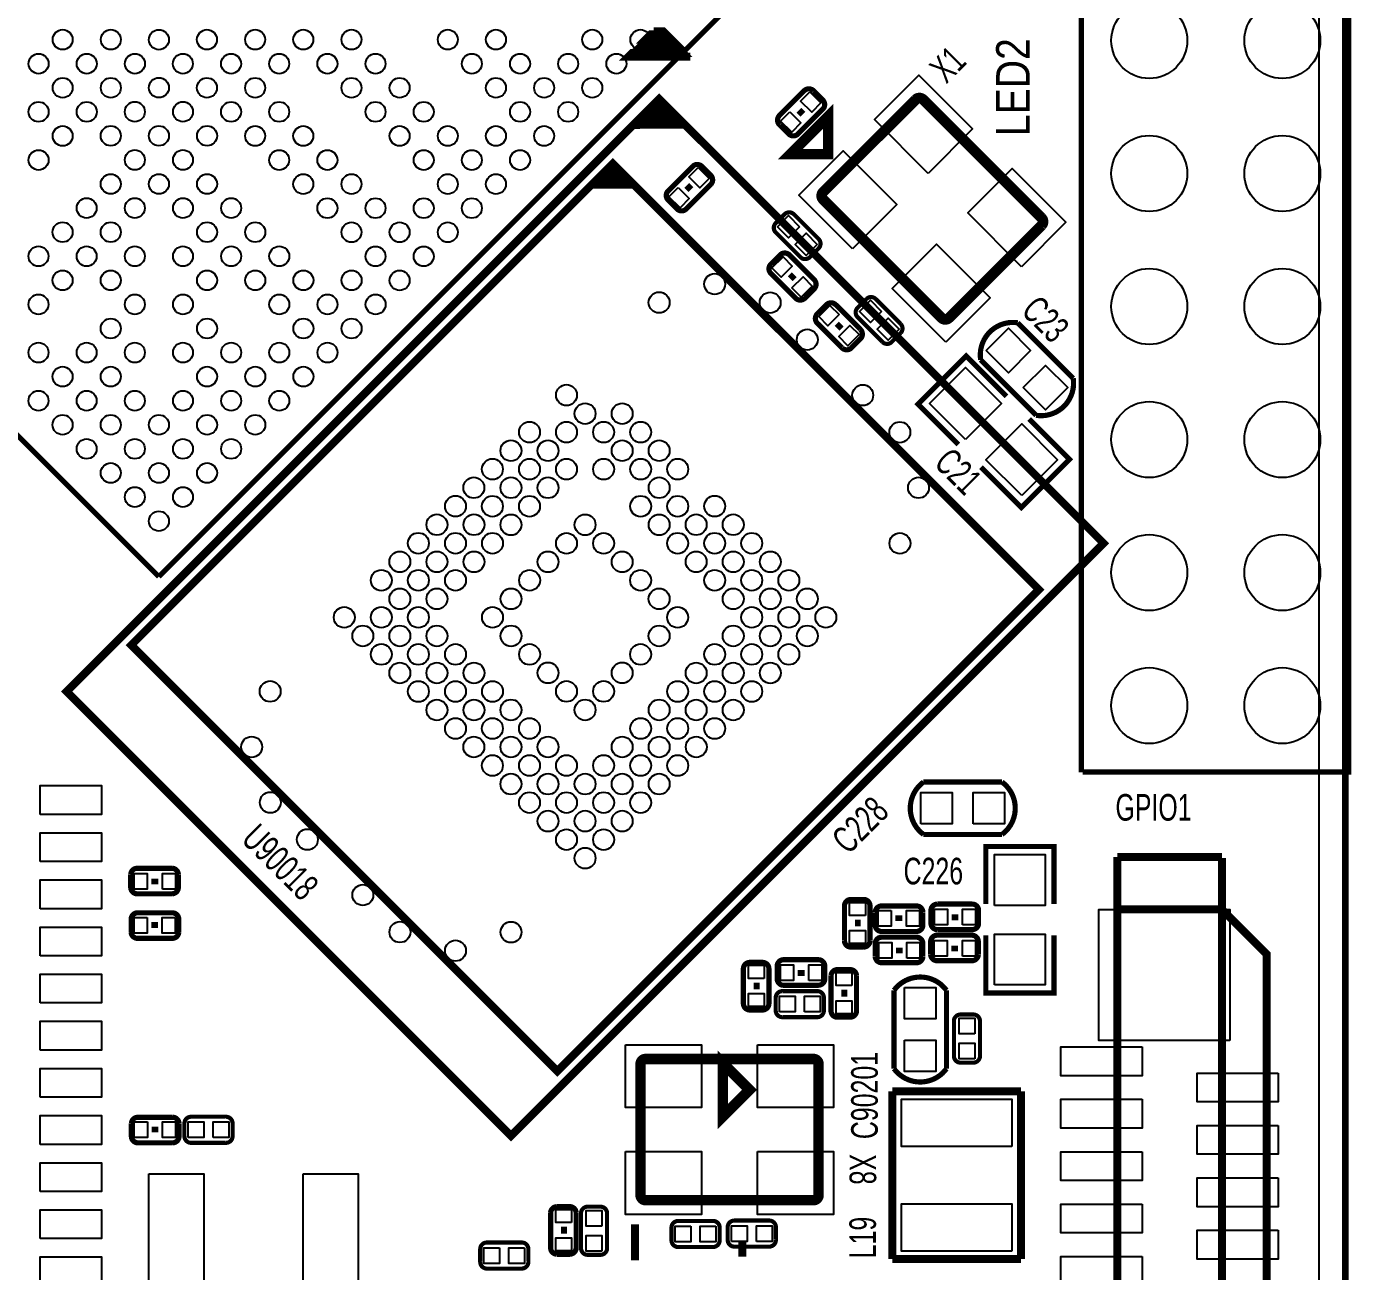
# Model space of a CAD drawing. Extents: x -74 to 86, y -71 to 30.
# Drawn here: x -2.53 to 22.77, y -41.91 to -18.14 of the extents above; entities that cross this region are included whole.
import ezdxf
from ezdxf.enums import TextEntityAlignment as Align

# ---------------------------------------------------------------- set-up
doc = ezdxf.new("R2010")
doc.units = 0
for name, color, linetype in [('BG_OUTLINE', 3, 'CONTINUOUS'), ('PG_SILKSCREEN_TOP', 6, 'CONTINUOUS'), ('PIN_SOLDERMASK_TOP', 7, 'CONTINUOUS'), ('RD_SILKSCREEN_TOP', 8, 'CONTINUOUS'), ('RKI_ALL', 9, 'CONTINUOUS')]:
    doc.layers.add(name, color=color, linetype=linetype)

msp = doc.modelspace()

# ---------------------------------------------------------------- linework, layer by layer
at = {"layer": 'BG_OUTLINE'}
for points in [[(22.651974, -65.801494, -0.414214), (21.381974, -67.071494), (-31.780226, -67.071494, -0.414214), (-33.050226, -65.801494), (-33.050226, 22.658578, -0.414214), (-31.780226, 23.928578), (21.381974, 23.928578, -0.414214), (22.651974, 22.658578)], [(21.381974, 23.928578), (-31.780226, 23.928578, 0.414214), (-33.050226, 22.658578), (-33.050226, -65.801494, 0.414214), (-31.780226, -67.071494), (21.381974, -67.071494, 0.414214), (22.651974, -65.801494), (22.651974, 22.658578, 0.414214)]]:
    msp.add_lwpolyline(points, format="xyb", close=True, dxfattribs=at)
at = {"layer": 'BG_OUTLINE', "const_width": 0.127}
msp.add_lwpolyline([(22.651974, 22.658578), (22.651974, -65.801494, -0.414214), (21.381974, -67.071494), (-31.780226, -67.071494)], format="xyb", dxfattribs=at)
msp.add_lwpolyline([(22.651974, 22.658578), (22.651974, -65.801494)], dxfattribs=at)
at = {"layer": 'PG_SILKSCREEN_TOP'}
msp.add_lwpolyline([(17.610074, -32.376872, 0.1016, 0.1016, 0), (17.610074, 0.526288, 0.1016, 0.1016, 0), (17.626076, 0.54229, 0.1016, 0.1016, 0), (22.690836, 0.54229, 0.1016, 0.1016, 0), (22.706838, 0.526288, 0.100076, 0.100076, 0), (22.718776, -32.372808, 0.100076, 0.100076, 0), (17.638776, -32.372808, 0.100076, 0.100076, 0)], format="xyseb", dxfattribs=at)
msp.add_lwpolyline([(22.706838, -32.36087), (17.626076, -32.36087), (17.626076, 0.54229), (22.706838, 0.54229)], close=True, dxfattribs=at)
for points, const_width in [([(-0.000762, -28.640024), (-14.850618, -13.790168)], 0.09906), ([(14.84884, -13.790168), (-0.000762, -28.640024)], 0.09906), ([(10.147808, -18.71345), (8.96239, -18.71345), (9.034272, -18.641568), (10.004044, -18.641314), (9.932162, -18.569686), (9.141968, -18.569686), (9.231884, -18.480024), (9.878314, -18.480024), (9.788652, -18.390108), (9.285732, -18.390108), (9.393428, -18.282412), (9.680956, -18.282412), (9.626854, -18.228564), (9.447276, -18.228564)], 0.1524), ([(12.502134, -19.366484), (12.671044, -19.53514)], 0.09906), ([(10.045192, -20.011898), (9.055608, -20.013676), (9.197594, -19.87169), (9.905238, -19.87169), (9.763506, -19.729958), (9.337548, -19.731736), (9.40943, -19.659854), (9.693148, -19.659854)], 0.1524), ([(12.218416, -19.732752), (12.295632, -19.809968)], 0.12954), ([(8.926576, -21.048218), (8.908542, -21.030438), (8.405622, -21.030438)], 0.1524), ([(8.818626, -20.940268), (8.800846, -20.922488), (8.549386, -20.922488)], 0.1524), ([(10.362184, -20.80387), (10.538206, -20.979892)], 0.09906), ([(9.034272, -21.156168), (8.279892, -21.156168)], 0.1524), ([(10.078466, -21.170138), (10.15746, -21.249386)], 0.12954), ([(11.68654, -22.670262), (11.857228, -22.499574)], 0.09906), ([(12.59967, -22.366732), (12.42187, -22.544532)], 0.07874), ([(12.054586, -22.952202), (12.131802, -22.874986)], 0.12954), ([(13.025374, -23.817326), (12.94638, -23.896574)], 0.12954), ([(17.456404, -24.852376), (16.396716, -23.792942)], 0.09906), ([(14.16431, -23.985728), (13.98651, -24.163528)], 0.07874), ([(13.391642, -24.101298), (13.222986, -24.269954)], 0.09906), ([(16.183356, -25.198324), (15.412974, -24.427942), (14.492986, -25.347422), (15.263622, -26.118312)], 0.09906), ([(15.689072, -24.500586), (16.74876, -25.56002)], 0.09906), ([(16.614394, -25.629362), (17.386808, -26.401776), (16.46682, -27.321256), (15.69466, -26.54935)], 0.09906), ([(16.096234, -32.562292), (14.597634, -32.562292)], 0.09906), ([(14.597634, -33.563052), (16.096234, -33.563052)], 0.09906), ([(17.088866, -34.892234), (17.088866, -33.792414), (15.788386, -33.792414), (15.788386, -34.892234)], 0.09906), ([(18.297652, -33.995614), (20.297648, -33.995614)], 0.1524), ([(18.297652, -33.995614), (18.297652, -53.29555), (20.263866, -53.29555), (20.263866, -53.256434)], 0.1524), ([(20.297648, -33.995614), (18.297652, -33.995614)], 0.150114), ([(20.297648, -53.29555), (20.297648, -34.010854)], 0.1524), ([(-0.53848, -34.57702), (-0.53848, -34.3281)], 0.09906), ([(-0.07874, -34.5186), (-0.07874, -34.40684)], 0.12954), ([(0.37846, -35.179), (0.37846, -35.42792)], 0.09906), ([(14.125702, -35.105594), (14.125702, -35.217354)], 0.12954), ([(14.585442, -35.047174), (14.585442, -35.296094)], 0.09906), ([(14.739874, -35.261042), (14.739874, -35.012122)], 0.09906), ([(15.199614, -35.202622), (15.199614, -35.090862)], 0.12954), ([(21.150326, -36.825174), (21.150326, -35.84829), (20.297648, -34.995612), (18.297652, -34.995612)], 0.1524), ([(20.297648, -34.995612), (18.297652, -34.995612)], 0.150114), ([(-0.08128, -35.23742), (-0.08128, -35.34918)], 0.12954), ([(13.398754, -35.253676), (13.286994, -35.253676)], 0.12954), ([(13.457174, -35.713416), (13.208254, -35.713416)], 0.09906), ([(13.676122, -35.893502), (13.676122, -35.644582)], 0.09906), ([(14.135862, -35.835082), (14.135862, -35.723322)], 0.12954), ([(14.734794, -35.855148), (14.734794, -35.606228)], 0.09906), ([(15.194534, -35.796728), (15.194534, -35.684968)], 0.12954), ([(17.088866, -35.491674), (17.088866, -36.591494), (15.788386, -36.591494), (15.788386, -35.491674)], 0.09906), ([(18.297906, -52.293774), (18.297906, -52.295552), (20.312126, -52.295552), (20.312126, -52.286154), (21.142706, -51.455574), (21.147532, -51.455574), (21.147532, -35.953954)], 0.1524), ([(11.80338, -36.32327), (11.80338, -36.07435)], 0.09906), ([(12.26312, -36.26485), (12.26312, -36.15309)], 0.12954), ([(11.468608, -36.45535), (11.356848, -36.45535)], 0.12954), ([(11.776456, -36.92271), (11.776456, -36.68395)], 0.07874), ([(13.14196, -36.593272), (13.0302, -36.593272)], 0.12954), ([(14.035024, -36.538154), (14.035024, -38.036754)], 0.09906), ([(15.035784, -38.036754), (15.035784, -36.538154)], 0.09906), ([(11.527028, -36.91509), (11.278108, -36.91509)], 0.09906), ([(13.20038, -37.053012), (12.95146, -37.053012)], 0.09906), ([(15.546578, -37.920422), (15.307818, -37.920422)], 0.07874), ([(16.457676, -38.465252), (14.003528, -38.465252)], 0.1524), ([(14.003528, -38.465252), (14.003528, -41.670732)], 0.1524), ([(16.457676, -41.670732), (16.457676, -38.465252)], 0.1524), ([(-0.0762, -39.141146), (-0.0762, -39.252906)], 0.12954), ([(0.38354, -39.082726), (0.38354, -39.331646)], 0.09906), ([(0.486664, -39.321994), (0.486664, -39.083234)], 0.07874), ([(9.089136, -41.694608), (9.089136, -41.004744)], 0.1524), ([(7.788148, -41.119044), (7.676388, -41.119044)], 0.12954), ([(10.7061, -41.072054), (10.7061, -41.310814)], 0.07874), ([(10.859516, -41.303702), (10.859516, -41.064688)], 0.07874), ([(7.05358, -41.484296), (7.05358, -41.723056)], 0.07874), ([(11.141202, -41.31945), (11.141202, -41.62425)], 0.1524), ([(7.846568, -41.578784), (7.597648, -41.578784)], 0.09906), ([(8.426958, -41.590214), (8.188198, -41.590214)], 0.07874), ([(14.003528, -41.670732), (16.457676, -41.670732)], 0.1524)]:
    msp.add_lwpolyline(points, dxfattribs=dict(at, const_width=const_width))
for points, const_width in [([(-1.763522, -30.833314), (6.72084, -39.317676), (18.036032, -28.002738), (9.551416, -19.517868)], 0.1524), ([(12.776962, -19.850862), (12.05484, -20.572984), (12.776962, -20.572984)], 0.20066), ([(8.665972, -20.752054), (16.8021, -28.888182), (7.606284, -38.083744), (-0.52959, -29.94787)], 0.1524), ([(10.765536, -37.92855), (10.765282, -38.949376), (11.275822, -38.438836)], 0.20066)]:
    msp.add_lwpolyline(points, close=True, dxfattribs=dict(at, const_width=const_width))
for points, const_width in [([(11.850116, -19.831558), (12.317222, -19.364706, -0.432133), (12.502134, -19.366484)], 0.09906), ([(12.671044, -19.718528), (12.203938, -20.18538, -0.425846), (12.020804, -20.18538)], 0.09906), ([(12.671044, -19.53514, -0.428928), (12.671044, -19.718528)], 0.09906), ([(12.020804, -20.18538), (11.851894, -20.01647, -0.42901), (11.850116, -19.831558)], 0.09906), ([(9.71931, -21.278088), (10.193274, -20.80387, -0.395488), (10.362184, -20.80387)], 0.09906), ([(10.538206, -20.979892, -0.39622), (10.538206, -21.148802)], 0.09906), ([(9.895332, -21.622766), (9.71931, -21.446744, -0.396628), (9.71931, -21.278088)], 0.09906), ([(10.538206, -21.148802), (10.063988, -21.622766, -0.397367), (9.895332, -21.622766)], 0.09906), ([(11.77163, -21.894546), (11.94943, -21.716746, -0.410504), (12.125452, -21.723858)], 0.07874), ([(12.125452, -21.723858), (12.592558, -22.19071, -0.410968), (12.59967, -22.366732)], 0.07874), ([(12.245848, -22.53742), (11.778742, -22.070568, -0.409964), (11.77163, -21.894546)], 0.07874), ([(11.857228, -22.499574, -0.424566), (12.040362, -22.499574)], 0.09906), ([(12.040362, -22.499574), (12.507214, -22.96668, -0.425962), (12.507214, -23.149814)], 0.09906), ([(12.42187, -22.544532, -0.411005), (12.245848, -22.53742)], 0.07874), ([(12.153392, -23.320502), (11.68654, -22.853396, -0.42607), (11.68654, -22.670262)], 0.09906), ([(12.507214, -23.149814), (12.33678, -23.320502, -0.427464), (12.153392, -23.320502)], 0.09906), ([(13.334492, -23.51151), (13.512292, -23.33371, -0.410157), (13.690092, -23.342854)], 0.07874), ([(12.572746, -23.619968), (12.741656, -23.451058, -0.429148), (12.92479, -23.451058)], 0.09906), ([(12.92479, -23.451058), (13.391642, -23.91791, -0.427009), (13.391642, -24.101298)], 0.09906), ([(13.815822, -24.16175), (13.343636, -23.68931, -0.408584), (13.334492, -23.51151)], 0.07874), ([(13.690092, -23.342854), (14.162532, -23.81504, -0.397154), (14.16431, -23.985728)], 0.07874), ([(13.039852, -24.269954), (12.572746, -23.803102, -0.429587), (12.572746, -23.619968)], 0.09906), ([(16.396716, -23.792942, 0.504788), (15.689072, -24.500586)], 0.09906), ([(13.222986, -24.269954, -0.426883), (13.039852, -24.269954)], 0.09906), ([(13.98651, -24.163528, -0.395649), (13.815822, -24.16175)], 0.07874), ([(17.456404, -24.852376, -0.505995), (16.74876, -25.56002)], 0.09906), ([(14.597634, -32.562292, 0.504821), (14.597634, -33.563052)], 0.09906), ([(16.096234, -32.562292, -0.505878), (16.096234, -33.563052)], 0.09906), ([(-0.53848, -34.3281, -0.396032), (-0.4191, -34.20872)], 0.09906), ([(-0.4191, -34.20872), (0.25146, -34.20872, -0.397554), (0.37084, -34.3281)], 0.09906), ([(0.37084, -34.3281), (0.37084, -34.57702, -0.396798), (0.25146, -34.6964)], 0.09906), ([(0.25146, -34.6964), (-0.4191, -34.6964, -0.395283), (-0.53848, -34.57702)], 0.09906), ([(13.088874, -35.594036), (13.088874, -34.923476, -0.397554), (13.208254, -34.804096)], 0.09906), ([(13.208254, -34.804096), (13.457174, -34.804096, -0.396798), (13.576554, -34.923476)], 0.09906), ([(13.576554, -34.923476), (13.576554, -35.594036, -0.395283), (13.457174, -35.713416)], 0.09906), ([(13.676122, -35.296094), (13.676122, -35.047174, -0.396798), (13.795502, -34.927794)], 0.09906), ([(13.795502, -34.927794), (14.466062, -34.927794, -0.395283), (14.585442, -35.047174)], 0.09906), ([(14.739874, -35.012122, -0.396032), (14.859254, -34.892742)], 0.09906), ([(14.859254, -34.892742), (15.529814, -34.892742, -0.397554), (15.649194, -35.012122)], 0.09906), ([(-0.53086, -35.42792), (-0.53086, -35.179, -0.396798), (-0.41148, -35.05962)], 0.09906), ([(-0.41148, -35.05962), (0.25908, -35.05962, -0.395283), (0.37846, -35.179)], 0.09906), ([(15.649194, -35.012122), (15.649194, -35.261042, -0.396798), (15.529814, -35.380422)], 0.09906), ([(0.25908, -35.5473), (-0.41148, -35.5473, -0.397554), (-0.53086, -35.42792)], 0.09906), ([(0.37846, -35.42792, -0.396032), (0.25908, -35.5473)], 0.09906), ([(14.466062, -35.415474), (13.795502, -35.415474, -0.397554), (13.676122, -35.296094)], 0.09906), ([(14.585442, -35.296094, -0.396032), (14.466062, -35.415474)], 0.09906), ([(15.529814, -35.380422), (14.859254, -35.380422, -0.395283), (14.739874, -35.261042)], 0.09906), ([(13.208254, -35.713416, -0.396032), (13.088874, -35.594036)], 0.09906), ([(13.676122, -35.644582, -0.396032), (13.795502, -35.525202)], 0.09906), ([(13.795502, -35.525202), (14.466062, -35.525202, -0.397554), (14.585442, -35.644582)], 0.09906), ([(14.585442, -35.644582), (14.585442, -35.893502, -0.396798), (14.466062, -36.012882)], 0.09906), ([(14.734794, -35.606228, -0.396032), (14.854174, -35.486848)], 0.09906), ([(14.854174, -35.486848), (15.524734, -35.486848, -0.397554), (15.644114, -35.606228)], 0.09906), ([(15.644114, -35.606228), (15.644114, -35.855148, -0.396798), (15.524734, -35.974528)], 0.09906), ([(11.80338, -36.07435, -0.396032), (11.92276, -35.95497)], 0.09906), ([(11.92276, -35.95497), (12.59332, -35.95497, -0.397554), (12.7127, -36.07435)], 0.09906), ([(14.466062, -36.012882), (13.795502, -36.012882, -0.395283), (13.676122, -35.893502)], 0.09906), ([(15.524734, -35.974528), (14.854174, -35.974528, -0.395283), (14.734794, -35.855148)], 0.09906), ([(11.158728, -36.79571), (11.158728, -36.12515, -0.397554), (11.278108, -36.00577)], 0.09906), ([(11.278108, -36.00577), (11.527028, -36.00577, -0.396798), (11.646408, -36.12515)], 0.09906), ([(11.646408, -36.12515), (11.646408, -36.79571, -0.395283), (11.527028, -36.91509)], 0.09906), ([(12.7127, -36.07435), (12.7127, -36.32327, -0.396798), (12.59332, -36.44265)], 0.09906), ([(12.83208, -36.933632), (12.83208, -36.263072, -0.397554), (12.95146, -36.143692)], 0.09906), ([(12.95146, -36.143692), (13.20038, -36.143692, -0.396798), (13.31976, -36.263072)], 0.09906), ([(12.59332, -36.44265), (11.92276, -36.44265, -0.395283), (11.80338, -36.32327)], 0.09906), ([(13.31976, -36.263072), (13.31976, -36.933632, -0.395283), (13.20038, -37.053012)], 0.09906), ([(15.035784, -36.538154, 0.504821), (14.035024, -36.538154)], 0.09906), ([(11.776456, -36.68395, -0.42804), (11.905996, -36.55441)], 0.07874), ([(11.905996, -36.55441), (12.566396, -36.55441, -0.42804), (12.695936, -36.68395)], 0.07874), ([(12.695936, -36.68395), (12.695936, -36.92271, -0.42804), (12.566396, -37.05225)], 0.07874), ([(11.278108, -36.91509, -0.396032), (11.158728, -36.79571)], 0.09906), ([(12.566396, -37.05225), (11.905996, -37.05225, -0.42804), (11.776456, -36.92271)], 0.07874), ([(12.95146, -37.053012, -0.396032), (12.83208, -36.933632)], 0.09906), ([(15.178278, -37.790882), (15.178278, -37.130482, -0.42804), (15.307818, -37.000942)], 0.07874), ([(15.307818, -37.000942), (15.546578, -37.000942, -0.42804), (15.676118, -37.130482)], 0.07874), ([(15.676118, -37.130482), (15.676118, -37.790882, -0.42804), (15.546578, -37.920422)], 0.07874), ([(15.307818, -37.920422, -0.42804), (15.178278, -37.790882)], 0.07874), ([(15.035784, -38.036754, -0.505878), (14.035024, -38.036754)], 0.09906), ([(-0.52578, -39.331646), (-0.52578, -39.082726, -0.396798), (-0.4064, -38.963346)], 0.09906), ([(-0.4064, -38.963346), (0.26416, -38.963346, -0.395283), (0.38354, -39.082726)], 0.09906), ([(0.486664, -39.083234, -0.42804), (0.616204, -38.953694)], 0.07874), ([(0.616204, -38.953694), (1.276604, -38.953694, -0.42804), (1.406144, -39.083234)], 0.07874), ([(1.406144, -39.083234), (1.406144, -39.321994, -0.42804), (1.276604, -39.451534)], 0.07874), ([(0.26416, -39.451026), (-0.4064, -39.451026, -0.397554), (-0.52578, -39.331646)], 0.09906), ([(0.38354, -39.331646, -0.396032), (0.26416, -39.451026)], 0.09906), ([(1.276604, -39.451534), (0.616204, -39.451534, -0.42804), (0.486664, -39.321994)], 0.07874), ([(7.478268, -41.459404), (7.478268, -40.788844, -0.397554), (7.597648, -40.669464)], 0.09906), ([(7.597648, -40.669464), (7.846568, -40.669464, -0.396798), (7.965948, -40.788844)], 0.09906), ([(8.058658, -41.460674), (8.058658, -40.800274, -0.42804), (8.188198, -40.670734)], 0.07874), ([(8.188198, -40.670734), (8.426958, -40.670734, -0.42804), (8.556498, -40.800274)], 0.07874), ([(7.965948, -40.788844), (7.965948, -41.459404, -0.395283), (7.846568, -41.578784)], 0.09906), ([(8.556498, -40.800274), (8.556498, -41.460674, -0.42804), (8.426958, -41.590214)], 0.07874), ([(9.786366, -41.310814), (9.78662, -41.072308, -0.428373), (9.91616, -40.942768)], 0.07874), ([(9.91616, -40.942768), (10.57656, -40.942514, -0.427862), (10.7061, -41.072054)], 0.07874), ([(10.859516, -41.064688, -0.427719), (10.989056, -40.935402)], 0.07874), ([(10.989056, -40.935402), (11.649456, -40.935148, -0.428169), (11.77925, -41.064688)], 0.07874), ([(11.77925, -41.064688), (11.778996, -41.303448, -0.428167), (11.649456, -41.432988)], 0.07874), ([(6.1341, -41.723056), (6.1341, -41.484296, -0.42804), (6.26364, -41.354756)], 0.07874), ([(6.26364, -41.354756), (6.92404, -41.354756, -0.42804), (7.05358, -41.484296)], 0.07874), ([(7.597648, -41.578784, -0.396032), (7.478268, -41.459404)], 0.09906), ([(8.188198, -41.590214, -0.42804), (8.058658, -41.460674)], 0.07874), ([(10.57656, -41.440354), (9.91616, -41.440608, -0.428604), (9.786366, -41.310814)], 0.07874), ([(10.7061, -41.310814, -0.428111), (10.57656, -41.440354)], 0.07874), ([(11.649456, -41.432988), (10.989056, -41.433242, -0.4277), (10.859516, -41.303702)], 0.07874), ([(6.92404, -41.852596), (6.26364, -41.852596, -0.42804), (6.1341, -41.723056)], 0.07874), ([(7.05358, -41.723056, -0.42804), (6.92404, -41.852596)], 0.07874)]:
    msp.add_lwpolyline(points, format="xyb", dxfattribs=dict(at, const_width=const_width))
at = {"layer": 'PG_SILKSCREEN_TOP', "const_width": 0.20066}
for points in [[(15.084044, -23.701248), (16.853154, -21.932138, 0.408932), (16.853154, -21.79193), (14.590014, -19.529044, 0.409918), (14.45006, -19.529044), (12.68095, -21.298154, 0.410604), (12.68095, -21.438108), (14.943836, -23.701248, 0.409612)], [(9.195816, -37.94887), (9.195562, -40.44823, 0.411823), (9.294622, -40.54729), (12.495276, -40.54729, 0.411466), (12.594082, -40.44823), (12.594082, -37.94887, 0.412641), (12.495022, -37.84981), (9.294876, -37.84981, 0.412748)]]:
    msp.add_lwpolyline(points, format="xyb", close=True, dxfattribs=at)
at = {"layer": 'PIN_SOLDERMASK_TOP'}
for points in [[(14.686031, -20.939903), (13.660485, -19.914357), (14.508221, -19.066621), (15.533767, -20.092167)], [(12.426769, -19.384346), (12.638704, -19.596281), (12.462691, -19.772294), (12.250756, -19.560359)], [(12.045769, -19.765346), (12.257704, -19.977281), (12.081691, -20.153294), (11.869756, -19.941359)], [(13.242041, -22.383893), (12.216495, -21.358347), (13.064231, -20.510611), (14.089777, -21.536157)], [(10.294185, -20.828844), (10.50612, -21.040779), (10.330107, -21.216792), (10.118172, -21.004857)], [(16.467841, -22.721713), (15.442295, -21.696167), (16.290031, -20.848431), (17.315577, -21.873977)], [(9.913185, -21.209844), (10.12512, -21.421779), (9.949107, -21.597792), (9.737172, -21.385857)], [(12.231468, -21.959062), (12.019534, -22.170996), (11.8076, -21.959062), (12.019534, -21.747128)], [(12.569288, -22.296882), (12.357354, -22.508816), (12.14542, -22.296882), (12.357354, -22.084948)], [(15.023851, -24.165703), (13.998305, -23.140157), (14.846041, -22.292421), (15.871587, -23.317967)], [(11.704402, -22.745627), (11.916337, -22.533692), (12.09235, -22.709705), (11.880415, -22.92164)], [(12.085402, -23.126627), (12.297337, -22.914692), (12.47335, -23.090705), (12.261415, -23.30264)], [(12.985668, -23.637821), (12.773733, -23.849756), (12.59772, -23.673743), (12.809655, -23.461808)], [(13.797886, -23.57628), (13.585952, -23.788214), (13.374018, -23.57628), (13.585952, -23.364346)], [(14.135706, -23.9141), (13.923772, -24.126034), (13.711838, -23.9141), (13.923772, -23.702166)], [(13.366668, -24.018821), (13.154733, -24.230756), (12.97872, -24.054743), (13.190655, -23.842808)], [(15.795048, -24.322786), (16.218916, -23.898918), (16.642784, -24.322786), (16.218916, -24.746654)], [(15.398242, -26.01929), (14.71215, -25.333198), (15.398242, -24.647106), (16.084334, -25.333198)], [(16.502692, -25.03043), (16.92656, -24.606562), (17.350428, -25.03043), (16.92656, -25.454298)], [(16.472154, -27.093202), (15.786062, -26.40711), (16.472154, -25.721018), (17.158246, -26.40711)], [(-2.268982, -33.180274), (-2.268982, -32.630364), (-1.093978, -32.630364), (-1.093978, -33.180274)], [(14.546834, -33.362392), (14.546834, -32.762952), (15.146274, -32.762952), (15.146274, -33.362392)], [(15.547594, -33.362392), (15.547594, -32.762952), (16.147034, -32.762952), (16.147034, -33.362392)], [(-2.268982, -34.08045), (-2.268982, -33.53054), (-1.093978, -33.53054), (-1.093978, -34.08045)], [(15.953486, -34.917634), (15.953486, -33.947354), (16.923766, -33.947354), (16.923766, -34.917634)], [(-0.47244, -34.6075), (-0.47244, -34.30778), (-0.22352, -34.30778), (-0.22352, -34.6075)], [(0.06604, -34.6075), (0.06604, -34.30778), (0.31496, -34.30778), (0.31496, -34.6075)], [(-2.268982, -34.980372), (-2.268982, -34.430462), (-1.093978, -34.430462), (-1.093978, -34.980372)], [(13.487654, -35.108896), (13.187934, -35.108896), (13.187934, -34.859976), (13.487654, -34.859976)], [(-0.22606, -35.14852), (-0.22606, -35.44824), (-0.47498, -35.44824), (-0.47498, -35.14852)], [(0.31242, -35.14852), (0.31242, -35.44824), (0.0635, -35.44824), (0.0635, -35.14852)], [(13.980922, -35.016694), (13.980922, -35.316414), (13.732002, -35.316414), (13.732002, -35.016694)], [(14.519402, -35.016694), (14.519402, -35.316414), (14.270482, -35.316414), (14.270482, -35.016694)], [(14.805914, -35.291522), (14.805914, -34.991802), (15.054834, -34.991802), (15.054834, -35.291522)], [(15.344394, -35.291522), (15.344394, -34.991802), (15.593314, -34.991802), (15.593314, -35.291522)], [(20.447635, -37.495607), (17.947513, -37.495607), (17.947513, -34.995485), (20.447635, -34.995485)], [(-2.268982, -35.880294), (-2.268982, -35.330384), (-1.093978, -35.330384), (-1.093978, -35.880294)], [(13.487654, -35.647376), (13.187934, -35.647376), (13.187934, -35.398456), (13.487654, -35.398456)], [(13.742162, -35.923982), (13.742162, -35.624262), (13.991082, -35.624262), (13.991082, -35.923982)], [(14.280642, -35.923982), (14.280642, -35.624262), (14.529562, -35.624262), (14.529562, -35.923982)], [(14.800834, -35.885628), (14.800834, -35.585908), (15.049754, -35.585908), (15.049754, -35.885628)], [(15.339314, -35.885628), (15.339314, -35.585908), (15.588234, -35.585908), (15.588234, -35.885628)], [(15.953486, -36.436554), (15.953486, -35.466274), (16.923766, -35.466274), (16.923766, -36.436554)], [(11.557508, -36.31057), (11.257788, -36.31057), (11.257788, -36.06165), (11.557508, -36.06165)], [(11.86942, -36.35375), (11.86942, -36.05403), (12.11834, -36.05403), (12.11834, -36.35375)], [(12.4079, -36.35375), (12.4079, -36.05403), (12.65682, -36.05403), (12.65682, -36.35375)], [(-2.268982, -36.78047), (-2.268982, -36.23056), (-1.093978, -36.23056), (-1.093978, -36.78047)], [(13.23086, -36.448492), (12.93114, -36.448492), (12.93114, -36.199572), (13.23086, -36.199572)], [(11.557508, -36.84905), (11.257788, -36.84905), (11.257788, -36.60013), (11.557508, -36.60013)], [(11.847576, -36.95319), (11.847576, -36.65347), (12.147296, -36.65347), (12.147296, -36.95319)], [(12.325096, -36.95319), (12.325096, -36.65347), (12.624816, -36.65347), (12.624816, -36.95319)], [(14.235684, -36.487354), (14.835124, -36.487354), (14.835124, -37.086794), (14.235684, -37.086794)], [(13.23086, -36.986972), (12.93114, -36.986972), (12.93114, -36.738052), (13.23086, -36.738052)], [(-2.268982, -37.680392), (-2.268982, -37.130482), (-1.093978, -37.130482), (-1.093978, -37.680392)], [(15.577058, -37.371782), (15.277338, -37.371782), (15.277338, -37.072062), (15.577058, -37.072062)], [(8.909812, -37.577776), (10.360152, -37.577776), (10.360152, -38.776656), (8.909812, -38.776656)], [(11.429492, -37.577776), (12.879832, -37.577776), (12.879832, -38.776656), (11.429492, -38.776656)], [(14.235684, -37.488114), (14.835124, -37.488114), (14.835124, -38.087554), (14.235684, -38.087554)], [(15.577058, -37.849302), (15.277338, -37.849302), (15.277338, -37.549582), (15.577058, -37.549582)], [(18.772632, -37.620575), (18.772632, -38.170485), (17.222724, -38.170485), (17.222724, -37.620575)], [(-2.268982, -38.580314), (-2.268982, -38.030404), (-1.093978, -38.030404), (-1.093978, -38.580314)], [(21.372576, -38.120701), (21.372576, -38.670611), (19.822668, -38.670611), (19.822668, -38.120701)], [(16.2814, -39.518844), (14.179804, -39.518844), (14.179804, -38.617144), (16.2814, -38.617144)], [(18.772632, -38.620573), (18.772632, -39.170483), (17.222724, -39.170483), (17.222724, -38.620573)], [(-2.268982, -39.48049), (-2.268982, -38.93058), (-1.093978, -38.93058), (-1.093978, -39.48049)], [(-0.22098, -39.052246), (-0.22098, -39.351966), (-0.4699, -39.351966), (-0.4699, -39.052246)], [(0.3175, -39.052246), (0.3175, -39.351966), (0.06858, -39.351966), (0.06858, -39.052246)], [(0.557784, -39.352474), (0.557784, -39.052754), (0.857504, -39.052754), (0.857504, -39.352474)], [(1.035304, -39.352474), (1.035304, -39.052754), (1.335024, -39.052754), (1.335024, -39.352474)], [(21.372576, -39.120699), (21.372576, -39.670609), (19.822668, -39.670609), (19.822668, -39.120699)], [(8.909812, -39.619936), (10.360152, -39.619936), (10.360152, -40.818816), (8.909812, -40.818816)], [(11.429492, -39.619936), (12.879832, -39.619936), (12.879832, -40.818816), (11.429492, -40.818816)], [(18.772632, -39.620571), (18.772632, -40.170481), (17.222724, -40.170481), (17.222724, -39.620571)], [(-2.268982, -40.380412), (-2.268982, -39.830502), (-1.093978, -39.830502), (-1.093978, -40.380412)], [(-0.193294, -40.043608), (0.855726, -40.043608), (0.855726, -42.093388), (-0.193294, -42.093388)], [(2.756662, -40.043608), (3.805682, -40.043608), (3.805682, -42.093388), (2.756662, -42.093388)], [(21.372576, -40.120697), (21.372576, -40.670607), (19.822668, -40.670607), (19.822668, -40.120697)], [(7.877048, -40.974264), (7.577328, -40.974264), (7.577328, -40.725344), (7.877048, -40.725344)], [(16.2814, -41.51884), (14.179804, -41.51884), (14.179804, -40.61714), (16.2814, -40.61714)], [(18.772632, -40.620569), (18.772632, -41.170479), (17.222724, -41.170479), (17.222724, -40.620569)], [(-2.268982, -41.280334), (-2.268982, -40.730424), (-1.093978, -40.730424), (-1.093978, -41.280334)], [(8.457438, -41.041574), (8.157718, -41.041574), (8.157718, -40.741854), (8.457438, -40.741854)], [(8.457438, -41.519094), (8.157718, -41.519094), (8.157718, -41.219374), (8.457438, -41.219374)], [(10.15746, -41.041574), (10.15746, -41.341294), (9.85774, -41.341294), (9.85774, -41.041574)], [(10.63498, -41.041574), (10.63498, -41.341294), (10.33526, -41.341294), (10.33526, -41.041574)], [(10.930636, -41.333928), (10.930636, -41.034208), (11.230356, -41.034208), (11.230356, -41.333928)], [(11.408156, -41.333928), (11.408156, -41.034208), (11.707876, -41.034208), (11.707876, -41.333928)], [(21.372576, -41.120695), (21.372576, -41.670605), (19.822668, -41.670605), (19.822668, -41.120695)], [(6.50494, -41.453816), (6.50494, -41.753536), (6.20522, -41.753536), (6.20522, -41.453816)], [(6.98246, -41.453816), (6.98246, -41.753536), (6.68274, -41.753536), (6.68274, -41.453816)], [(7.877048, -41.512744), (7.577328, -41.512744), (7.577328, -41.263824), (7.877048, -41.263824)], [(-2.268982, -42.18051), (-2.268982, -41.6306), (-1.093978, -41.6306), (-1.093978, -42.18051)], [(18.772632, -41.620567), (18.772632, -42.170477), (17.222724, -42.170477), (17.222724, -41.620567)]]:
    msp.add_lwpolyline(points, close=True, dxfattribs=at)
for centre, radius in [((18.908776, -18.402808), 0.72517), ((21.448776, -18.402808), 0.72517), ((-1.838198, -18.386298), 0.1905), ((-0.918464, -18.386298), 0.1905), ((-0.000762, -18.388076), 0.1905), ((0.91694, -18.386298), 0.1905), ((1.836674, -18.386298), 0.1905), ((2.756154, -18.386298), 0.1905), ((3.675634, -18.386298), 0.1905), ((5.514848, -18.386298), 0.1905), ((6.434582, -18.386298), 0.1905), ((8.273542, -18.386298), 0.1905), ((9.193276, -18.386298), 0.1905), ((-2.297938, -18.846038), 0.1905), ((-1.378458, -18.846038), 0.1905), ((-0.458724, -18.846038), 0.1905), ((0.4572, -18.846038), 0.1905), ((1.376934, -18.846038), 0.1905), ((2.296414, -18.846038), 0.1905), ((3.215894, -18.846038), 0.1905), ((4.135628, -18.846038), 0.1905), ((5.974588, -18.846038), 0.1905), ((6.894322, -18.846038), 0.1905), ((7.813802, -18.846038), 0.1905), ((8.733536, -18.846038), 0.1905), ((-1.838198, -19.305778), 0.1905), ((-0.918464, -19.305778), 0.1905), ((-0.000762, -19.304), 0.1905), ((0.91694, -19.305778), 0.1905), ((1.836674, -19.305778), 0.1905), ((3.675634, -19.305778), 0.1905), ((4.595368, -19.305778), 0.1905), ((6.434582, -19.305778), 0.1905), ((7.354062, -19.305778), 0.1905), ((8.273542, -19.305778), 0.1905), ((-2.297938, -19.765518), 0.1905), ((-1.378458, -19.765518), 0.1905), ((-0.460502, -19.76374), 0.1905), ((0.458978, -19.76374), 0.1905), ((1.376934, -19.765518), 0.1905), ((2.296414, -19.765518), 0.1905), ((4.135628, -19.765518), 0.1905), ((5.055108, -19.765518), 0.1905), ((6.894322, -19.765518), 0.1905), ((7.813802, -19.765518), 0.1905), ((-1.838198, -20.225512), 0.1905), ((-0.920242, -20.223734), 0.1905), ((-0.000762, -20.223734), 0.1905), ((0.918718, -20.223734), 0.1905), ((1.836674, -20.225512), 0.1905), ((2.756154, -20.225512), 0.1905), ((4.595368, -20.225512), 0.1905), ((5.514848, -20.225512), 0.1905), ((6.434582, -20.225512), 0.1905), ((7.354062, -20.225512), 0.1905), ((18.908776, -20.942808), 0.72517), ((21.448776, -20.942808), 0.72517), ((-2.297938, -20.685252), 0.1905), ((-0.460502, -20.683474), 0.1905), ((0.458978, -20.683474), 0.1905), ((2.296414, -20.685252), 0.1905), ((3.215894, -20.685252), 0.1905), ((5.055108, -20.685252), 0.1905), ((5.974588, -20.685252), 0.1905), ((6.894322, -20.685252), 0.1905), ((-0.920242, -21.143214), 0.1905), ((-0.000762, -21.143214), 0.1905), ((0.918718, -21.143214), 0.1905), ((2.756154, -21.144992), 0.1905), ((3.675634, -21.144992), 0.1905), ((5.514848, -21.144992), 0.1905), ((6.434582, -21.144992), 0.1905), ((-1.380236, -21.602954), 0.1905), ((-0.460502, -21.602954), 0.1905), ((0.458978, -21.602954), 0.1905), ((1.378712, -21.602954), 0.1905), ((3.215894, -21.604732), 0.1905), ((4.135628, -21.604732), 0.1905), ((5.055108, -21.604732), 0.1905), ((5.974588, -21.604732), 0.1905), ((-1.839976, -22.062694), 0.1905), ((-0.920242, -22.062694), 0.1905), ((0.918718, -22.062694), 0.1905), ((1.838452, -22.062694), 0.1905), ((3.675634, -22.064472), 0.1905), ((4.595368, -22.064472), 0.1905), ((5.514848, -22.064472), 0.1905), ((-2.299716, -22.522688), 0.1905), ((-1.380236, -22.522688), 0.1905), ((-0.460502, -22.522688), 0.1905), ((0.458978, -22.522688), 0.1905), ((1.378712, -22.522688), 0.1905), ((2.298192, -22.522688), 0.1905), ((4.135628, -22.524466), 0.1905), ((5.055108, -22.524466), 0.1905), ((18.908776, -23.482808), 0.72517), ((21.448776, -23.482808), 0.72517), ((-1.839976, -22.982428), 0.1905), ((-0.920242, -22.982428), 0.1905), ((0.918718, -22.982428), 0.1905), ((1.838452, -22.982428), 0.1905), ((2.757932, -22.982428), 0.1905), ((3.677666, -22.982428), 0.1905), ((4.595368, -22.984206), 0.1905), ((10.611104, -23.052786), 0.19939), ((-2.299716, -23.442168), 0.1905), ((-0.460502, -23.442168), 0.1905), ((0.458978, -23.442168), 0.1905), ((2.298192, -23.442168), 0.1905), ((3.217672, -23.442168), 0.1905), ((4.137406, -23.442168), 0.1905), ((9.549638, -23.406608), 0.19939), ((11.670792, -23.408386), 0.19939), ((-0.920242, -23.901908), 0.1905), ((0.918718, -23.901908), 0.1905), ((2.757932, -23.901908), 0.1905), ((3.677666, -23.901908), 0.1905), ((12.378436, -24.11603), 0.19939), ((-2.299716, -24.361648), 0.1905), ((-1.380236, -24.361648), 0.1905), ((-0.460502, -24.361648), 0.1905), ((0.458978, -24.361648), 0.1905), ((1.378712, -24.361648), 0.1905), ((2.298192, -24.361648), 0.1905), ((3.217672, -24.361648), 0.1905), ((-1.839976, -24.821388), 0.1905), ((-0.920242, -24.821388), 0.1905), ((0.918718, -24.821388), 0.1905), ((1.838452, -24.821388), 0.1905), ((2.757932, -24.821388), 0.1905), ((7.782306, -25.17394), 0.19939), ((13.438124, -25.175718), 0.19939), ((-2.299716, -25.281382), 0.1905), ((-1.380236, -25.281382), 0.1905), ((-0.460502, -25.281382), 0.1905), ((0.458978, -25.281382), 0.1905), ((1.378712, -25.281382), 0.1905), ((2.298192, -25.281382), 0.1905), ((18.908776, -26.022808), 0.72517), ((21.448776, -26.022808), 0.72517), ((-1.839976, -25.741122), 0.1905), ((-0.920242, -25.741122), 0.1905), ((-0.000762, -25.741122), 0.1905), ((0.918718, -25.741122), 0.1905), ((1.838452, -25.741122), 0.1905), ((8.136128, -25.527762), 0.19939), ((8.843772, -25.527762), 0.19939), ((7.074662, -25.881584), 0.19939), ((7.782306, -25.881584), 0.19939), ((8.48995, -25.881584), 0.19939), ((9.197594, -25.881584), 0.19939), ((14.145768, -25.883362), 0.19939), ((-1.380236, -26.200862), 0.1905), ((-0.460502, -26.200862), 0.1905), ((0.458978, -26.200862), 0.1905), ((1.378712, -26.200862), 0.1905), ((6.72084, -26.235406), 0.19939), ((7.428484, -26.235406), 0.19939), ((8.843772, -26.235406), 0.19939), ((9.551416, -26.235406), 0.19939), ((-0.920242, -26.660602), 0.1905), ((-0.000762, -26.660602), 0.1905), ((0.918718, -26.660602), 0.1905), ((6.367018, -26.589228), 0.19939), ((7.074662, -26.589228), 0.19939), ((7.782306, -26.589228), 0.19939), ((8.48995, -26.589228), 0.19939), ((9.197594, -26.589228), 0.19939), ((9.905238, -26.589228), 0.19939), ((6.013196, -26.94305), 0.19939), ((6.72084, -26.94305), 0.19939), ((7.428484, -26.94305), 0.19939), ((9.551416, -26.94305), 0.19939), ((14.501368, -26.94305), 0.19939), ((-0.460502, -27.120342), 0.1905), ((0.458978, -27.120342), 0.1905), ((5.661152, -27.295094), 0.19939), ((6.367018, -27.296872), 0.19939), ((7.074662, -27.296872), 0.19939), ((9.197594, -27.296872), 0.19939), ((9.905238, -27.296872), 0.19939), ((10.611104, -27.295094), 0.19939), ((-0.000762, -27.580336), 0.1905), ((5.30733, -27.648916), 0.19939), ((6.014974, -27.648916), 0.19939), ((6.72084, -27.650694), 0.19939), ((8.136128, -27.650694), 0.19939), ((9.551416, -27.650694), 0.19939), ((10.257282, -27.648916), 0.19939), ((10.964926, -27.648916), 0.19939), ((4.953508, -28.002738), 0.19939), ((5.661152, -28.002738), 0.19939), ((6.368796, -28.002738), 0.19939), ((7.782306, -28.004516), 0.19939), ((8.48995, -28.004516), 0.19939), ((9.90346, -28.002738), 0.19939), ((10.611104, -28.002738), 0.19939), ((11.318748, -28.002738), 0.19939), ((14.147546, -28.004516), 0.19939), ((18.908776, -28.562808), 0.72517), ((21.448776, -28.562808), 0.72517), ((4.599686, -28.35656), 0.19939), ((5.30733, -28.35656), 0.19939), ((6.014974, -28.35656), 0.19939), ((7.428484, -28.358338), 0.19939), ((8.843772, -28.358338), 0.19939), ((10.257282, -28.35656), 0.19939), ((10.964926, -28.35656), 0.19939), ((11.67257, -28.35656), 0.19939), ((4.245864, -28.710382), 0.19939), ((4.953508, -28.710382), 0.19939), ((5.661152, -28.710382), 0.19939), ((7.07644, -28.710382), 0.19939), ((9.195816, -28.710382), 0.19939), ((10.611104, -28.710382), 0.19939), ((11.318748, -28.710382), 0.19939), ((12.026392, -28.710382), 0.19939), ((4.599686, -29.064204), 0.19939), ((5.30733, -29.064204), 0.19939), ((6.722618, -29.064204), 0.19939), ((9.549638, -29.064204), 0.19939), ((10.964926, -29.064204), 0.19939), ((11.67257, -29.064204), 0.19939), ((12.380214, -29.064204), 0.19939), ((3.53822, -29.418026), 0.19939), ((4.245864, -29.418026), 0.19939), ((4.953508, -29.418026), 0.19939), ((6.368796, -29.418026), 0.19939), ((9.90346, -29.418026), 0.19939), ((11.318748, -29.418026), 0.19939), ((12.026392, -29.418026), 0.19939), ((12.734036, -29.418026), 0.19939), ((3.892042, -29.771848), 0.19939), ((4.599686, -29.771848), 0.19939), ((5.30733, -29.771848), 0.19939), ((6.722618, -29.771848), 0.19939), ((9.549638, -29.771848), 0.19939), ((10.964926, -29.771848), 0.19939), ((11.67257, -29.771848), 0.19939), ((12.380214, -29.771848), 0.19939), ((4.245864, -30.12567), 0.19939), ((4.953508, -30.12567), 0.19939), ((5.661152, -30.12567), 0.19939), ((7.07644, -30.12567), 0.19939), ((9.195816, -30.12567), 0.19939), ((10.611104, -30.12567), 0.19939), ((11.318748, -30.12567), 0.19939), ((12.026392, -30.12567), 0.19939), ((4.599686, -30.479492), 0.19939), ((5.30733, -30.479492), 0.19939), ((6.014974, -30.479492), 0.19939), ((7.428484, -30.477714), 0.19939), ((8.843772, -30.477714), 0.19939), ((10.257282, -30.479492), 0.19939), ((10.964926, -30.479492), 0.19939), ((11.67257, -30.479492), 0.19939), ((18.908776, -31.102808), 0.72517), ((21.448776, -31.102808), 0.72517), ((2.12471, -30.831536), 0.19939), ((4.953508, -30.833314), 0.19939), ((5.661152, -30.833314), 0.19939), ((6.368796, -30.833314), 0.19939), ((7.782306, -30.831536), 0.19939), ((8.48995, -30.831536), 0.19939), ((9.90346, -30.833314), 0.19939), ((10.611104, -30.833314), 0.19939), ((11.318748, -30.833314), 0.19939), ((5.30733, -31.187136), 0.19939), ((6.014974, -31.187136), 0.19939), ((6.72084, -31.185358), 0.19939), ((8.136128, -31.185358), 0.19939), ((9.551416, -31.185358), 0.19939), ((10.257282, -31.187136), 0.19939), ((10.964926, -31.187136), 0.19939), ((5.661152, -31.540958), 0.19939), ((6.367018, -31.53918), 0.19939), ((7.074662, -31.53918), 0.19939), ((9.197594, -31.53918), 0.19939), ((9.905238, -31.53918), 0.19939), ((10.611104, -31.540958), 0.19939), ((1.770888, -31.893002), 0.19939), ((6.013196, -31.893002), 0.19939), ((6.72084, -31.893002), 0.19939), ((7.428484, -31.893002), 0.19939), ((8.843772, -31.893002), 0.19939), ((9.551416, -31.893002), 0.19939), ((10.25906, -31.893002), 0.19939), ((6.367018, -32.246824), 0.19939), ((7.074662, -32.246824), 0.19939), ((7.782306, -32.246824), 0.19939), ((8.48995, -32.246824), 0.19939), ((9.197594, -32.246824), 0.19939), ((9.905238, -32.246824), 0.19939), ((6.72084, -32.600646), 0.19939), ((7.428484, -32.600646), 0.19939), ((8.136128, -32.600646), 0.19939), ((8.843772, -32.600646), 0.19939), ((9.551416, -32.600646), 0.19939), ((2.126488, -32.95269), 0.19939), ((7.074662, -32.954468), 0.19939), ((7.782306, -32.954468), 0.19939), ((8.48995, -32.954468), 0.19939), ((9.197594, -32.954468), 0.19939), ((7.428484, -33.30829), 0.19939), ((8.136128, -33.30829), 0.19939), ((8.843772, -33.30829), 0.19939), ((2.834132, -33.660334), 0.19939), ((7.782306, -33.662112), 0.19939), ((8.48995, -33.662112), 0.19939), ((8.136128, -34.015934), 0.19939), ((3.89382, -34.720022), 0.19939), ((4.601464, -35.427666), 0.19939), ((6.722618, -35.429444), 0.19939), ((5.661152, -35.783266), 0.19939)]:
    msp.add_circle(centre, radius, dxfattribs=at)
at = {"layer": 'RKI_ALL'}
msp.add_lwpolyline([(-31.780226, -66.563494, -0.414214), (-32.542226, -65.801494), (-32.542226, 22.658578, -0.414214), (-31.780226, 23.420578), (21.381974, 23.420578, -0.414214), (22.143974, 22.658578), (22.143974, -65.801494, -0.414214), (21.381974, -66.563494)], format="xyb", close=True, dxfattribs=at)

# ---------------------------------------------------------------- texts
at = {"layer": 'RD_SILKSCREEN_TOP'}
for s, height, rotation, width, p in [('LED2', 0.64008, 90, 0.873016, (16.6243, -20.22856)), ('C23', 0.508, 315, 0.7, (16.44015, -23.591774)), ('C21', 0.508, 315, 0.7, (14.77518, -26.499058)), ('C228', 0.508, 45, 0.7, (13.163804, -33.963102)), ('U90018', 0.508, 315, 0.7, (1.5494, -33.6804)), ('C90201', 0.508, 90, 0.7, (13.724382, -39.381176)), ('L19', 0.508, 90, 0.7, (13.6906, -41.656))]:
    msp.add_text(s, height=height, rotation=rotation, dxfattribs=dict(at, width=width)).set_placement(p)
at = {"layer": 'RD_SILKSCREEN_TOP', "width": 0.7}
for s, rotation, p in [('X1', 45, (15.239492, -19.038824)), ('X8', 270, (13.185902, -39.957756))]:
    msp.add_text(s, height=0.508, rotation=rotation, dxfattribs=at).set_placement(p, align=Align.CENTER)
for s, p in [('GPIO1', (18.2626, -33.2994)), ('C226', (14.217396, -34.51606))]:
    msp.add_text(s, height=0.508, dxfattribs=at).set_placement(p)

doc.saveas('drawing.dxf')
